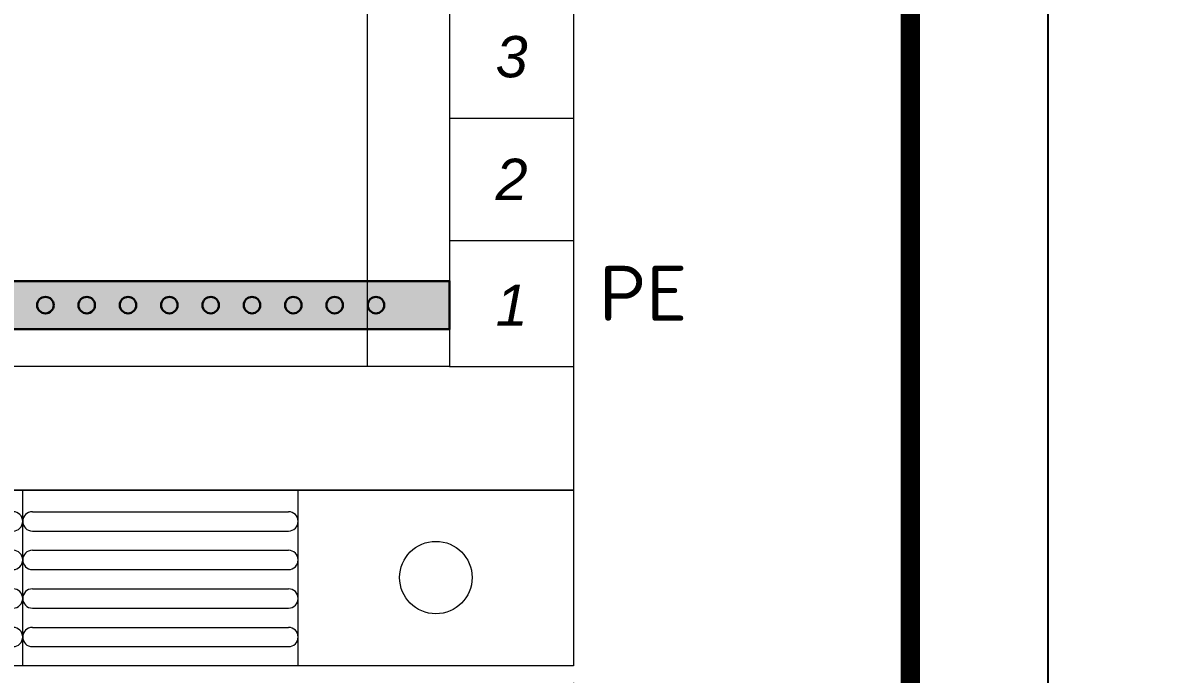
# Model space of a CAD drawing. Header units: millimetres. Extents: x 1414 to 7445, y -6250 to 7681.
# Drawn here: x 2546.46 to 2587.68, y -6079.82 to -6056.16 of the extents above; entities that cross this region are included whole.
import ezdxf

# ---------------------------------------------------------------- set-up
doc = ezdxf.new("R2010")
doc.units = ezdxf.units.MM
doc.layers.get('DEFPOINTS').update_dxf_attribs({"lineweight": 0})
for name, color, linetype in [('FORMAT', 7, 'Continuous'), ('Рамка', 7, 'Continuous'), ('Схемы и шкафы', 7, 'Continuous')]:
    doc.layers.add(name, color=color, linetype=linetype)
doc.styles.get("Standard").update_dxf_attribs({"font": 'romans.shx', "width": 0.7, "height": 2.5})
doc.styles.add('ГОСТ', font='', dxfattribs={"height": 2.5})
doc.styles.get('ГОСТ').set_extended_font_data('Arial', italic=True)
doc.dimstyles.new('ISO-25', dxfattribs={"dimtxt": 2.5, "dimasz": 2.5, "dimexe": 1.25, "dimexo": 0.625, "dimtad": 1, "dimtxsty": 'Standard', "dimcen": 2.5, "dimadec": 0, "dimazin": 0, "dimtfac": 1, "dimtmove": 0, "dimatfit": 3, "dimfxl": 0, "dimarcsym": 0})

# ---------------------------------------------------------------- blocks, each defined once
blk = doc.blocks.new('Формат А3х3 (гор.)')
blk.add_lwpolyline([(0, 420), (891, 420), (891, 0), (0, 0), (0, 420)])
blk = doc.blocks.new('*U53')
at = {"layer": 'FORMAT', "color": 7}
blk.add_blockref('Формат А3х3 (гор.)', (0, 0), dxfattribs=at)
blk = doc.blocks.new('*D79')
at = {"color": 0, "lineweight": -2, "transparency": 16777216}
for p, q in [((9.217, 11), (9.217, 1.783)), ((69.217, 10.375), (69.217, 1.783)), ((11.717, 3.033), (66.717, 3.033))]:
    blk.add_line(p, q, dxfattribs=at)
at = {"color": 0, "transparency": 16777216}
for points in [[(11.717, 3.45), (11.717, 2.616), (9.217, 3.033)], [(66.717, 3.45), (66.717, 2.616), (69.217, 3.033)]]:
    blk.add_solid(points, dxfattribs=at)
at = {"layer": 'DEFPOINTS', "color": 0, "transparency": 16777216}
for p in [(9.217, 11.625), (69.217, 11), (69.217, 3.033)]:
    blk.add_point(p, dxfattribs=at)
at = {"color": 0, "lineweight": 0, "transparency": 16777216, "insert": (39.217, 4.908), "char_height": 2.5, "attachment_point": 5}
blk.add_mtext('60', dxfattribs=at)
blk = doc.blocks.new('шина_заземления')
at = {"layer": 'Схемы и шкафы', "true_color": 0xffffff}
h = blk.add_hatch(color=7, dxfattribs=at)
h.dxf.hatch_style = 2
h.paths.add_polyline_path([(0, 1.75), (51, 1.75), (51, 0), (0, 0)])
at = {"layer": 'Схемы и шкафы', "color": 0, "linetype": 'ByBlock', "lineweight": -2}
blk.add_lwpolyline([(0, 1.75), (51, 1.75), (51, 0), (0, 0)], close=True, dxfattribs=at)
for centre in [(36.324, 0.875), (37.824, 0.875), (39.324, 0.875), (40.824, 0.875), (42.324, 0.875), (43.824, 0.875), (45.324, 0.875), (46.824, 0.875), (48.324, 0.875)]:
    blk.add_circle(centre, 0.3, dxfattribs=at)
blk = doc.blocks.new('A$C0D7F3277')
at = {"color": 0, "lineweight": 0}
for p, q in [((61.717, 210.906), (61.717, 21.871)), ((64.717, 30.886), (69.217, 30.886)), ((64.717, 26.441), (69.217, 26.441)), ((64.717, 21.871), (69.217, 21.871)), ((9.217, 17.371), (69.217, 17.371)), ((49.217, 11), (49.217, 17.371)), ((59.217, 11), (59.217, 17.371)), ((49.567, 16.591), (58.867, 16.591)), ((49.567, 15.891), (58.867, 15.891)), ((49.567, 15.191), (58.867, 15.191)), ((49.567, 14.491), (58.867, 14.491)), ((49.567, 13.791), (58.867, 13.791)), ((49.567, 13.091), (58.867, 13.091)), ((49.567, 12.391), (58.867, 12.391)), ((49.567, 11.691), (58.867, 11.691))]:
    blk.add_line(p, q, dxfattribs=at)
for points in [[(9.217, 214), (69.217, 214), (69.217, 17.371), (9.217, 17.371)], [(9.217, 214), (69.217, 214), (69.217, 11), (9.217, 11)], [(13.717, 210.906), (64.717, 210.906), (64.717, 21.871), (13.717, 21.871)]]:
    blk.add_lwpolyline(points, close=True, dxfattribs=at)
blk.add_circle((64.217, 14.199), 1.316, dxfattribs=at)
for centre, start, end in [((48.867, 16.241), 270, 90), ((49.567, 16.241), 90, 270), ((58.867, 16.241), 270, 90), ((48.867, 14.841), 270, 90), ((49.567, 14.841), 90, 270), ((58.867, 14.841), 270, 90), ((48.867, 13.441), 270, 90), ((49.567, 13.441), 90, 270), ((58.867, 13.441), 270, 90), ((48.867, 12.041), 270, 90), ((49.567, 12.041), 90, 270), ((58.867, 12.041), 270, 90)]:
    blk.add_arc(centre, 0.35, start, end, dxfattribs=at)
at = {"color": 0, "lineweight": 0, "char_height": 1.5, "width": 4.5, "attachment_point": 5, "style": 'ГОСТ'}
for s, insert in [('3', (66.967, 33.108)), ('2', (66.967, 28.663)), ('1', (66.967, 24.093))]:
    blk.add_mtext(s, dxfattribs=dict(at, insert=insert))
at = {"color": 0, "lineweight": 0}
dim = blk.add_linear_dim(base=(69.217, 3.033), p1=(9.217, 11.625), p2=(69.217, 11), angle=180, dimstyle='ISO-25', dxfattribs=at)
dim.commit()
dim.dimension.update_dxf_attribs({"geometry": '*D79', "text_midpoint": (39.217, 4.908)})
blk = doc.blocks.new('*U77')
at = {"color": 0, "lineweight": 0}
blk.add_blockref('A$C0D7F3277', (1.386, 10.603), dxfattribs=at)

msp = doc.modelspace()

# ---------------------------------------------------------------- linework, layer by layer
at = {"layer": 'FORMAT', "ltscale": 10, "const_width": 0.7}
msp.add_lwpolyline([(2393.682, -6123.205), (2578.682, -6123.205), (2578.682, -5836.205), (2393.682, -5836.205)], close=True, dxfattribs=at)
at = {"layer": 'Рамка', "color": 7, "ltscale": 10}
msp.add_lwpolyline([(2373.682, -6128.205), (2583.682, -6128.205), (2583.682, -5831.205), (2373.682, -5831.205)], close=True, dxfattribs=at)

# ---------------------------------------------------------------- block references
at = {"layer": 'Рамка', "color": 7}
msp.add_blockref('*U53', (2583.682, -6128.205), dxfattribs=at)
at = {"layer": 'Схемы и шкафы', "color": 0, "lineweight": 20, "ltscale": 100}
msp.add_blockref('*U77', (2495.854, -6101.114), dxfattribs=at)
at = {"layer": 'Схемы и шкафы', "color": 94, "lineweight": 30}
msp.add_blockref('шина_заземления', (2510.957, -6067.292), dxfattribs=at)

# ---------------------------------------------------------------- texts
at = {"layer": 'Схемы и шкафы'}
msp.add_text('PE', height=2, dxfattribs=at).set_placement((2567.378, -6066.988))

doc.saveas('drawing.dxf')
